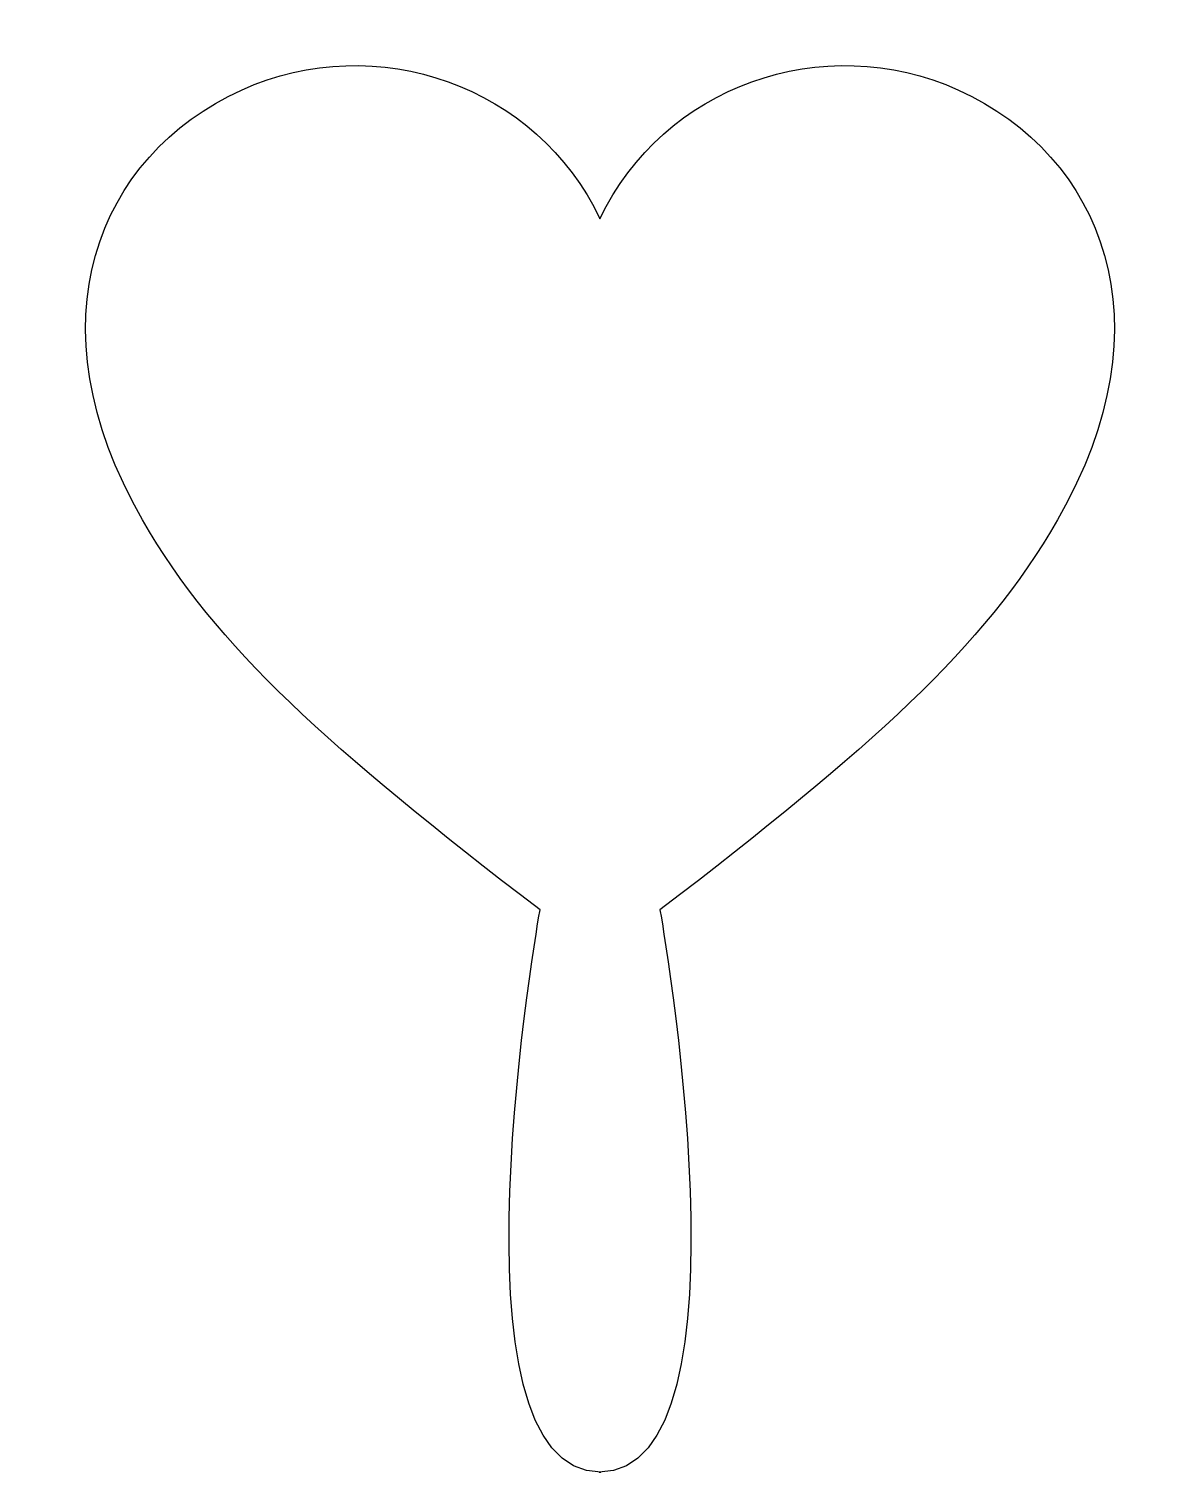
# Model space of a CAD drawing. Header units: centimetres. Extents: x -7.4 to 7.4, y -9.1 to 9.6.
import ezdxf

# ---------------------------------------------------------------- set-up
doc = ezdxf.new("R2010")
doc.units = ezdxf.units.CM
doc.header["$MEASUREMENT"] = 0
doc.layers.add('Camada 1', color=7, linetype='Continuous')

msp = doc.modelspace()

# ---------------------------------------------------------------- linework, layer by layer
at = {"layer": 'Camada 1'}
msp.add_open_spline([(-0.01224, -9.11632), (2.08249, -9.11632), (0.77738, -1.82895), (0.77738, -1.82895), (0.77738, -1.82895), (3.50878, 0.26496), (4.96973, 1.56073), (5.92871, 3.22652), (5.92871, 3.22652), (7.40218, 5.78488), (6.51035, 7.95094), (4.64715, 8.79927), (4.64715, 8.79927), (2.89016, 9.59207), (0.81212, 8.84753), (-0.00007, 7.12911), (-0.00007, 7.12911), (-0.81213, 8.84753), (-2.89014, 9.59207), (-4.64715, 8.79927), (-4.64715, 8.79927), (-6.51035, 7.95094), (-7.40218, 5.78488), (-5.92874, 3.22651), (-5.92874, 3.22651), (-4.96968, 1.56072), (-3.50881, 0.26492), (-0.77749, -1.82896), (-0.77749, -1.82896), (-0.77749, -1.82896), (-2.08255, -9.11633), (0.01234, -9.11633), (0.01234, -9.11633), (0.01234, -9.11633), (-0.01224, -9.11632), (-0.01224, -9.11632)], degree=3, knots=[0, 0, 0, 0, 0.1, 0.1, 0.1, 0.1, 0.2, 0.2, 0.2, 0.2, 0.3, 0.3, 0.3, 0.3, 0.4, 0.4, 0.4, 0.4, 0.5, 0.5, 0.5, 0.5, 0.6, 0.6, 0.6, 0.6, 0.7, 0.7, 0.7, 0.7, 0.8, 0.8, 0.8, 0.8, 1, 1, 1, 1], dxfattribs=at)

doc.saveas('drawing.dxf')
